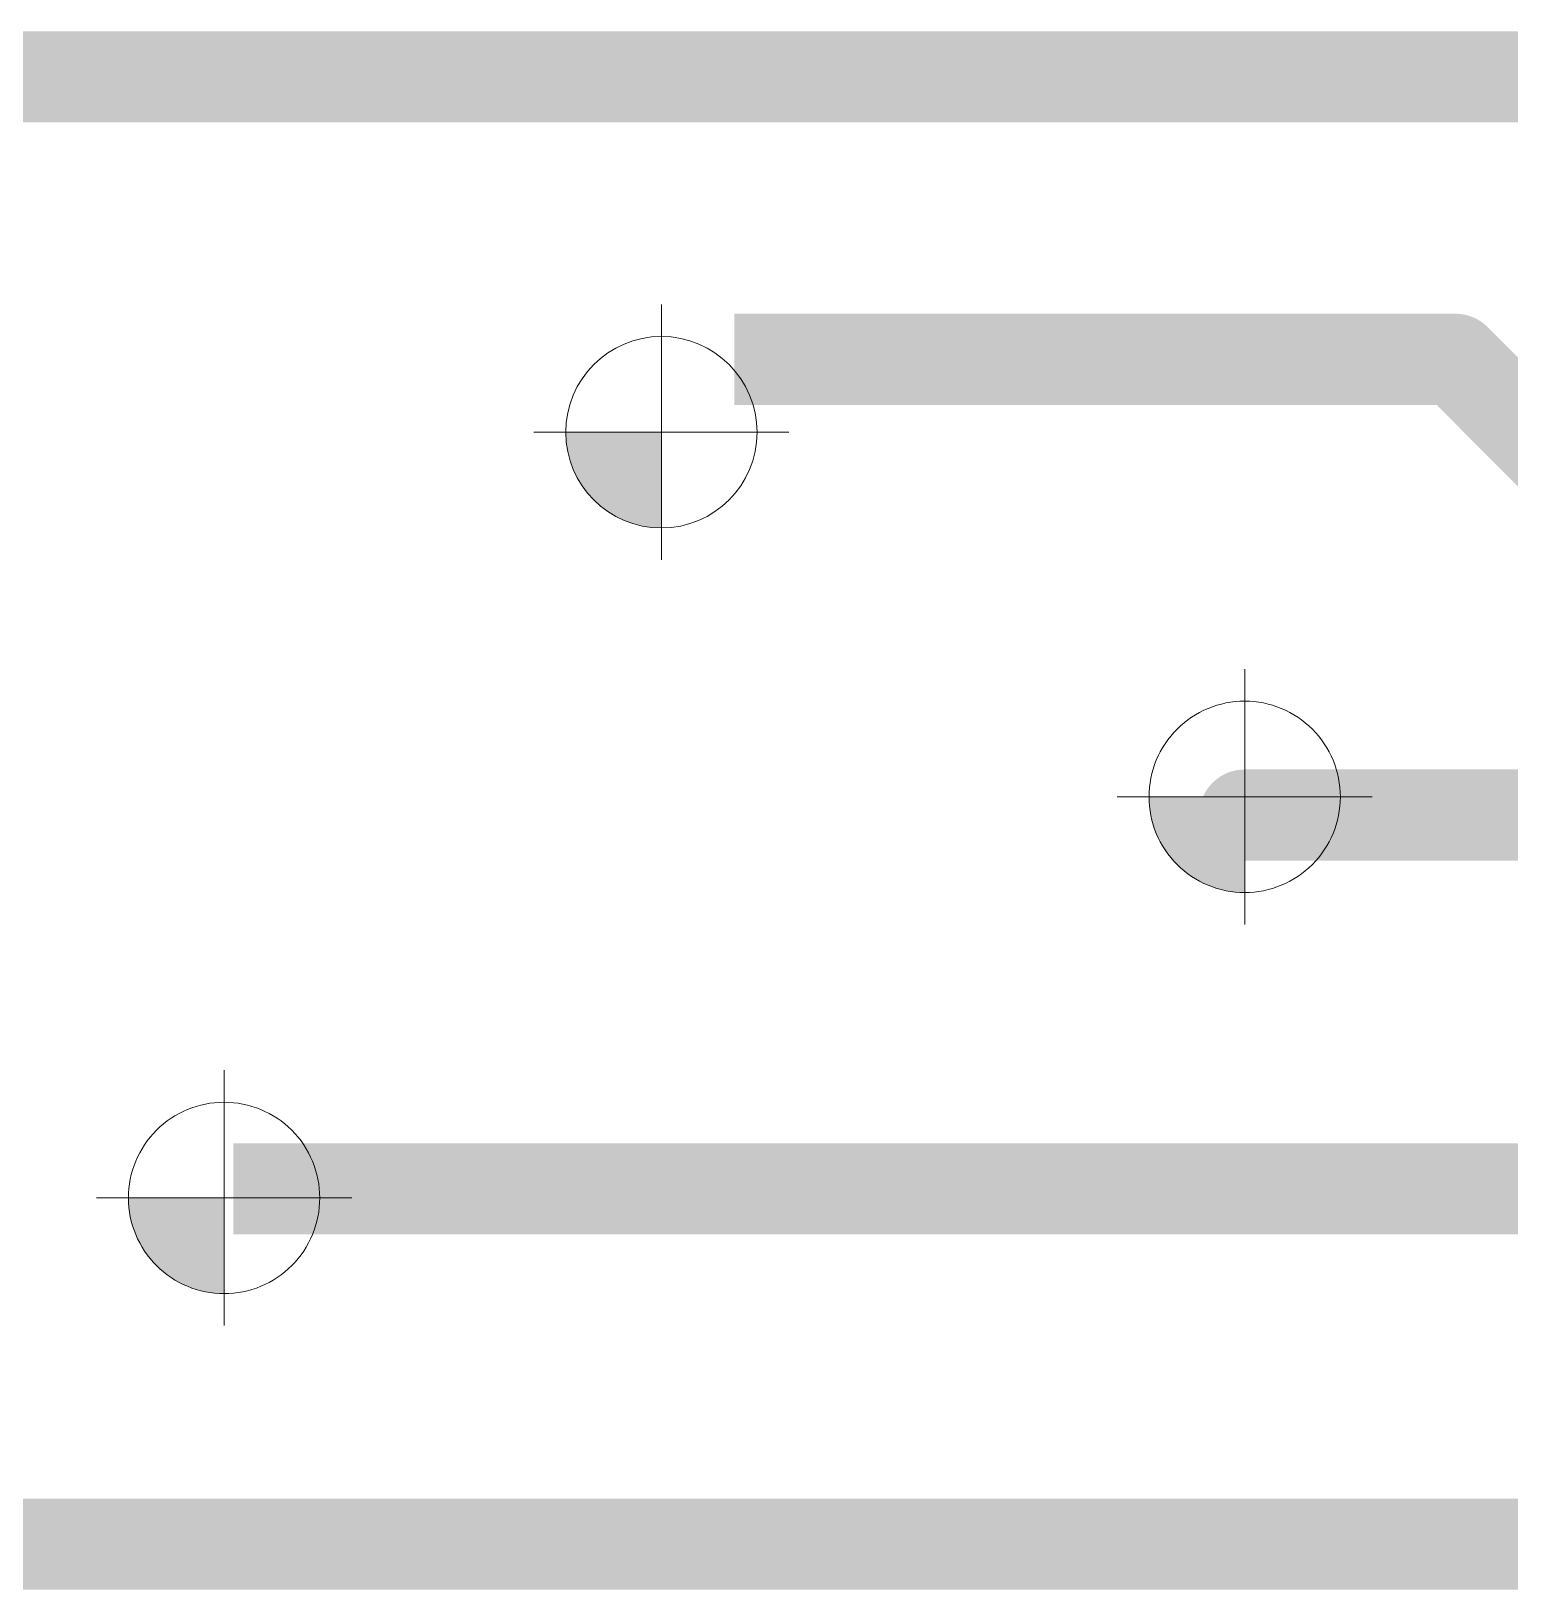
# Paper-space layout 'Layout1' of a CAD drawing. Header units: millimetres. Extents: x 0 to 841, y 0 to 594.
# Drawn here: x 186.1 to 194.21, y 437.11 to 445.66 of the extents above; entities that cross this region are included whole.
import ezdxf

# ---------------------------------------------------------------- set-up
doc = ezdxf.new("R2010")
doc.units = ezdxf.units.MM
for name, color, linetype in [('PDF _Геометрия', 7, 'Continuous'), ('PDF _Сплошная заливка', 7, 'Continuous'), ('TopLayer', 1, 'Continuous')]:
    doc.layers.add(name, color=color, linetype=linetype)

psp = doc.layouts.get("Layout1")

# ---------------------------------------------------------------- hatches: boundary and pattern name
at = {"layer": 'PDF _Сплошная заливка', "transparency": 33554559}
for points in [[(189.0331790792079, 443.4650329026667, 0.4142588361411752), (189.5581842392512, 442.940027742638), (189.5581842392512, 442.9400277426016), (189.5581842392512, 442.9400277426016), (189.5581842392512, 443.4650329026667), (189.5581842392512, 443.4650329026667)], [(192.2331634938446, 441.4649939600627, 0.1989883859478601), (192.3869749773021, 441.0938002834696), (192.3869749773748, 441.0938002835283, 0.1989883857081582), (192.7581686539024, 440.9399887998666), (192.7581686539024, 440.9399888000053), (192.7581686539024, 440.9399888000053), (192.7581686539024, 441.4649939600627), (192.7581686539024, 441.4649939600627)], [(186.6331554903609, 439.2649796277151, 0.4141580430933671), (187.1581606504042, 438.73997446776), (187.1581606504042, 438.7399744676504), (187.1581606504042, 438.7399744676504), (187.1581606504042, 439.2649796277151), (187.1581606504042, 439.2649796277151)]]:
    psp.add_hatch(color=7, dxfattribs=at).paths.add_polyline_path(points)

# ---------------------------------------------------------------- linework, layer by layer
at = {"layer": 'PDF _Геометрия', "lineweight": 9}
for points in [[(189.5579725720772, 442.764767318256), (189.5579725720772, 444.1652984870766)], [(190.2578853778496, 443.4646801240356), (188.8580597663049, 443.4646801240356)], [(192.7583803210764, 440.7650105985513), (192.7583803210764, 442.1648362101105)], [(193.4582931268487, 441.4649234043382), (192.0584675153041, 441.4649234043382)], [(187.1583723175927, 438.5649257104792), (187.1583723175927, 439.9647513220384)], [(187.858285123365, 439.2648385162661), (186.4584595118204, 439.2648385162661)]]:
    psp.add_lwpolyline(points, dxfattribs=at)
for points in [[(190.0829071763956, 443.4646801240356, 0.4140361064194983), (189.5579725720772, 443.9903202857181, 0.4140361065096199), (189.0330379677735, 443.4646801240356, 0.4138105736667857), (189.5579725720772, 442.9397455196809, 0.4138105735769094)], [(193.2833149254093, 441.4649234043382, 0.4143145159719741), (192.7583803210764, 441.9898580086638, 0.4143145162208565), (192.2334457167581, 441.4649234043382, 0.4143145162131498), (192.7583803210764, 440.939988800144, 0.4143145161523521)], [(187.683306921911, 439.2648385162661, 0.4143145162286139), (187.1583723175927, 439.789773120599, 0.414314516239947), (186.633437713318, 439.2648385162661, 0.4143145161144229), (187.1583723175927, 438.7399039119623, 0.414314516291527)]]:
    psp.add_lwpolyline(points, format="xyb", close=True, dxfattribs=at)
at = {"layer": 'TopLayer', "lineweight": 20, "const_width": 0.499999}
for points in [[(181.6082272913909, 445.414999457827), (196.708227571391, 445.414999457827)], [(189.9582283713912, 443.8649949378269), (193.9147254113909, 443.8649949378269)], [(193.9147254113909, 443.8649949378269), (195.364719971391, 442.4150003778268)], [(192.7582329313909, 441.3649999378267), (196.8582247313911, 441.3649999378267)], [(187.2082364113912, 439.3150014978269), (196.8082273713912, 439.3150014978269)], [(183.8582304113911, 437.3649977778268), (196.8582247313911, 437.3649977778268)]]:
    psp.add_lwpolyline(points, dxfattribs=at)
at = {"layer": 'TopLayer', "lineweight": 20, "const_width": 0.24999696}
for points in [[(193.7897269313912, 443.8649949378269, 1), (194.0397238913911, 443.8649949378269, 1)], [(193.7897269313912, 443.8649949378269, 1), (194.0397238913911, 443.8649949378269, 1)], [(192.6332344513912, 441.3649999378267, 1), (192.8832314113911, 441.3649999378267, 1)]]:
    psp.add_lwpolyline(points, format="xyb", close=True, dxfattribs=at)

doc.saveas('drawing.dxf')
